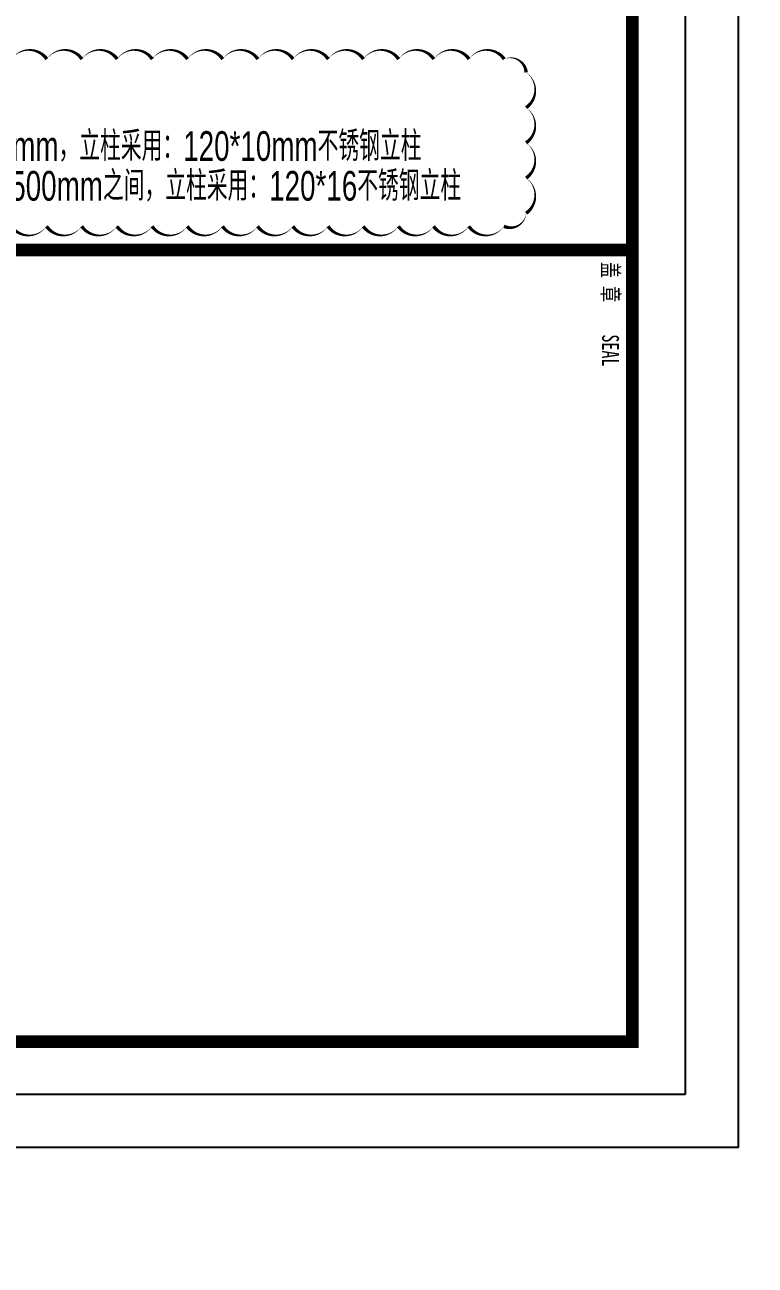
# Model space of a CAD drawing. Extents: x -8792 to 174344, y -43961 to 62816.
# Drawn here: x 128460 to 129567, y -11375 to -9495 of the extents above; entities that cross this region are included whole.
import ezdxf
from ezdxf.enums import TextEntityAlignment as Align
from ezdxf.xclip import XClip

# ---------------------------------------------------------------- set-up
doc = ezdxf.new("R2010")
doc.units = 0
doc.header["$LTSCALE"] = 50
doc.header["$XCLIPFRAME"] = 0
doc.linetypes.add('DOT2', pattern=[0.125, 0, -0.125])
for name, color, linetype in [('#文字', 2, 'Continuous'), ('2017_11-sheet-R$0$C-SHET-TTLB', 11, 'Continuous'), ('A-FLOR-OTLN', 4, 'DOT2'), ('C-SHET-SHBD', 11, 'Continuous'), ('C-SHET-TTLB', 11, 'Continuous'), ('TK', 7, 'Continuous'), ('吊顶', 7, 'Continuous'), ('通-图框-文字', 4, 'Continuous')]:
    doc.layers.add(name, color=color, linetype=linetype)
doc.styles.add('2017_11-sheet-R$0$SHEET-ECADI', font='', dxfattribs={"width": 0.7})
doc.styles.add('XD-2008', font='xd-hzs.shx', dxfattribs={"width": 0.7, "bigfont": 'xd-hztxt.shx'})
doc.styles.add('XD2008', font='@1romans.shx', dxfattribs={"width": 0.7, "bigfont": '!hztxt.shx'})
doc.styles.add('文字1', font='jrs.shx', dxfattribs={"width": 0.7, "bigfont": 'hztxt.shx'})
doc.styles.get('2017_11-sheet-R$0$SHEET-ECADI').set_extended_font_data('SimHei')

# ---------------------------------------------------------------- blocks, each defined once
blk = doc.blocks.new('A$Cbd8d7c8c')
at = {"layer": 'A-FLOR-OTLN', "color": 8}
blk.add_lwpolyline([(-22721.2, -15689.9), (-43719.4, -33393.2, 0.413756), (-43991.6, -36561, 0.189672), (122158.2, -126683, 0.414786), (124666, -124719.5), (133885.2, -48361.9, 0.379931), (116453.3, -23207.9, 0.236452)], format="xyb", dxfattribs=at)
at = {"layer": '吊顶', "const_width": 3}
blk.add_lwpolyline([(36525.2, -42886.2, 0.056654), (31389.8, -41079.3), (30859.1, -40957.8, -0.112536), (21289.5, -36343.7, -0.028917), (3039, -19971, 0.413532), (-633.6, -19953.4), (-31397.9, -50352.8, 0.414781), (-31416.3, -54033.3, 0.170492), (123964.3, -129414.7, 0.412564), (126841.2, -127143.2), (136317.5, -48655.6, 1.269195), (87076.8, -54393.3)], format="xyb", dxfattribs=at)
blk = doc.blocks.new('A3文本框')
at = {"layer": 'Defpoints', "ltscale": 500}
blk.add_lwpolyline([(10, -10), (-420, -10), (-420, 297), (10, 297)], close=True, dxfattribs=at)
at = {"layer": 'C-SHET-SHBD', "style": 'XD2008', "width": 0.7}
for tag, height, p in [('子项名称', 4.5, (-37.49, 35.41)), ('图名', 4.5, (-37.49, 24.27)), ('比例', 3, (-56.3, 8.25)), ('MQJD-01', 3, (-13.24, 2.27))]:
    blk.add_attdef(tag, text='', height=height, dxfattribs=at).set_placement(p, align=Align.CENTER)
blk = doc.blocks.new('华东院_土建2018EcadiA3_2021_06-sheet-R', base_point=(415, 5))
at = {"layer": '2017_11-sheet-R$0$C-SHET-TTLB'}
blk.add_line((340, 292), (414.5, 292), dxfattribs=at)
at = {"layer": '2017_11-sheet-R$0$C-SHET-TTLB', "style": '2017_11-sheet-R$0$SHEET-ECADI', "width": 0.7}
blk.add_text('盖 章    SEAL', height=1.6, dxfattribs=at).set_placement((341.13, 289.12))
blk = doc.blocks.new('A$Ce60f285c')
at = {"layer": 'C-SHET-TTLB'}
for points in [[(430, 307), (430, 0), (0, 0), (0, 307)], [(425, 302), (425, 5), (5, 5), (5, 302)]]:
    blk.add_lwpolyline(points, close=True, dxfattribs=at)
at = {"layer": 'C-SHET-TTLB', "const_width": 1.2}
blk.add_lwpolyline([(18.4, 297), (420, 297), (420, 10), (18.4, 10)], close=True, dxfattribs=at)
at = {"layer": 'C-SHET-TTLB'}
blk.add_lwpolyline([(345, 297, 1.2, 1.2, 0), (345, 10.01, 0.9, 0.9, 0)], format="xyseb", dxfattribs=at)
blk.add_blockref('华东院_土建2018EcadiA3_2021_06-sheet-R', (420, 10), dxfattribs=at)
at = {"layer": 'C-SHET-SHBD', "style": 'XD2008', "width": 0.7}
for tag, p in [('审定人', (345.74, 128.4)), ('设总', (345.74, 118.19)), ('审核人', (345.74, 107.96)), ('专业负责人', (345.74, 97.75)), ('校对人', (345.74, 87.55)), ('设计人', (345.74, 77.64))]:
    blk.add_attdef(tag, p, '', height=2.8, dxfattribs=at)
for tag, p in [('工程编号', (368.42, 27.05)), ('阶段', (404.41, 27.05)), ('专业', (404.41, 19.69))]:
    blk.add_attdef(tag, text='', height=3.5, dxfattribs=at).set_placement(p, align=Align.MIDDLE_CENTER)
at = {"layer": 'C-SHET-SHBD', "style": 'XD2008', "width": 0.7, "flags": 1}
blk.add_attdef('日期', text='', height=3.5, dxfattribs=at).set_placement((368.42, 13.43), align=Align.MIDDLE_CENTER)
at = {"layer": '通-图框-文字', "style": 'XD-2008', "width": 0.7}
for tag, p in [('建设单位', (383.41, 70.61)), ('项目名称', (383.28, 58.43))]:
    blk.add_attdef(tag, text='', height=5, dxfattribs=at).set_placement(p, align=Align.MIDDLE_CENTER)
blk = doc.blocks.new('A$C6049850a')
at = {"ltscale": 10}
blk.add_blockref('A$Ce60f285c', (0, 0), dxfattribs=at)

msp = doc.modelspace()

# ---------------------------------------------------------------- linework, layer by layer
at = {"layer": 'Defpoints', "color": 20, "ltscale": 10, "true_color": 0xf73408}
msp.add_lwpolyline([(128439.734, -9546.815, 0, 5.334, -0.52056705), (128493.075, -9546.815, 0, 5.334, -0.52056705), (128546.417, -9546.815, 0, 5.334, -0.52056705), (128599.759, -9546.815, 0, 5.334, -0.52056705), (128653.101, -9546.815, 0, 5.334, -0.52056705), (128706.443, -9546.815, 0, 5.334, -0.52056705), (128759.785, -9546.815, 0, 5.334, -0.52056705), (128813.127, -9546.815, 0, 5.334, -0.52056705), (128866.468, -9546.815, 0, 5.334, -0.52056705), (128919.81, -9546.815, 0, 5.334, -0.52056705), (128973.152, -9546.815, 0, 5.334, -0.52056705), (129026.494, -9546.815, 0, 5.334, -0.52056705), (129079.836, -9546.815, 0, 5.334, -0.52056705), (129133.178, -9546.815, 0, 5.334, -0.52056705), (129186.52, -9546.815, 0, 5.334, -0.52056705), (129219.631, -9567.045, 0, 5.334, -0.52056705), (129219.631, -9620.387, 0, 5.334, -0.52056705), (129219.631, -9673.729, 0, 5.334, -0.52056705), (129219.631, -9727.071, 0, 5.334, -0.52056705), (129219.631, -9780.413, 0, 5.334, -0.52056705), (129186.065, -9800.188, 0, 5.334, -0.52056705), (129132.723, -9800.188, 0, 5.334, -0.52056705), (129079.381, -9800.188, 0, 5.334, -0.52056705), (129026.039, -9800.188, 0, 5.334, -0.52056705), (128972.697, -9800.188, 0, 5.334, -0.52056705), (128919.355, -9800.188, 0, 5.334, -0.52056705), (128866.014, -9800.188, 0, 5.334, -0.52056705), (128812.672, -9800.188, 0, 5.334, -0.52056705), (128759.33, -9800.188, 0, 5.334, -0.52056705), (128705.988, -9800.188, 0, 5.334, -0.52056705), (128652.646, -9800.188, 0, 5.334, -0.52056705), (128599.304, -9800.188, 0, 5.334, -0.52056705), (128545.962, -9800.188, 0, 5.334, -0.52056705), (128492.621, -9800.188, 0, 5.334, -0.52056705), (128439.279, -9800.188, 0, 5.334, -0.52056705)], format="xyseb", dxfattribs=at)

# ---------------------------------------------------------------- block references
at = {"ltscale": 10}
ref = msp.add_blockref('A$Cbd8d7c8c', (22321.982, 94074.685), dxfattribs=at)
XClip(ref).set_block_clipping_path([(76291.0063025201, -72283.9918497168), (103268.9259821397, -47877.3086105986)])
at = {"ltscale": 10, "xscale": 16, "yscale": 16, "zscale": 16, "rotation": 270}
msp.add_blockref('A$C6049850a', (124628.87, -4316.044), dxfattribs=at)
at = {"layer": 'TK', "color": 0, "xscale": 16, "yscale": 16, "zscale": 16, "rotation": 270}
msp.add_blockref('A3文本框', (124788.87, -11036.044), dxfattribs=at)

# ---------------------------------------------------------------- texts
at = {"layer": '#文字', "style": '文字1', "width": 0.7}
for s, p in [('注：1、玻璃栏杆立柱高度≤1200mm，立柱采用：120*10mm不锈钢立柱', (127953.927, -9701.053)), ('   2、玻璃栏杆立柱高度1200~1500mm之间，立柱采用：120*16不锈钢立柱', (127953.927, -9761.359))]:
    msp.add_text(s, height=45, dxfattribs=at).set_placement(p)

doc.saveas('drawing.dxf')
